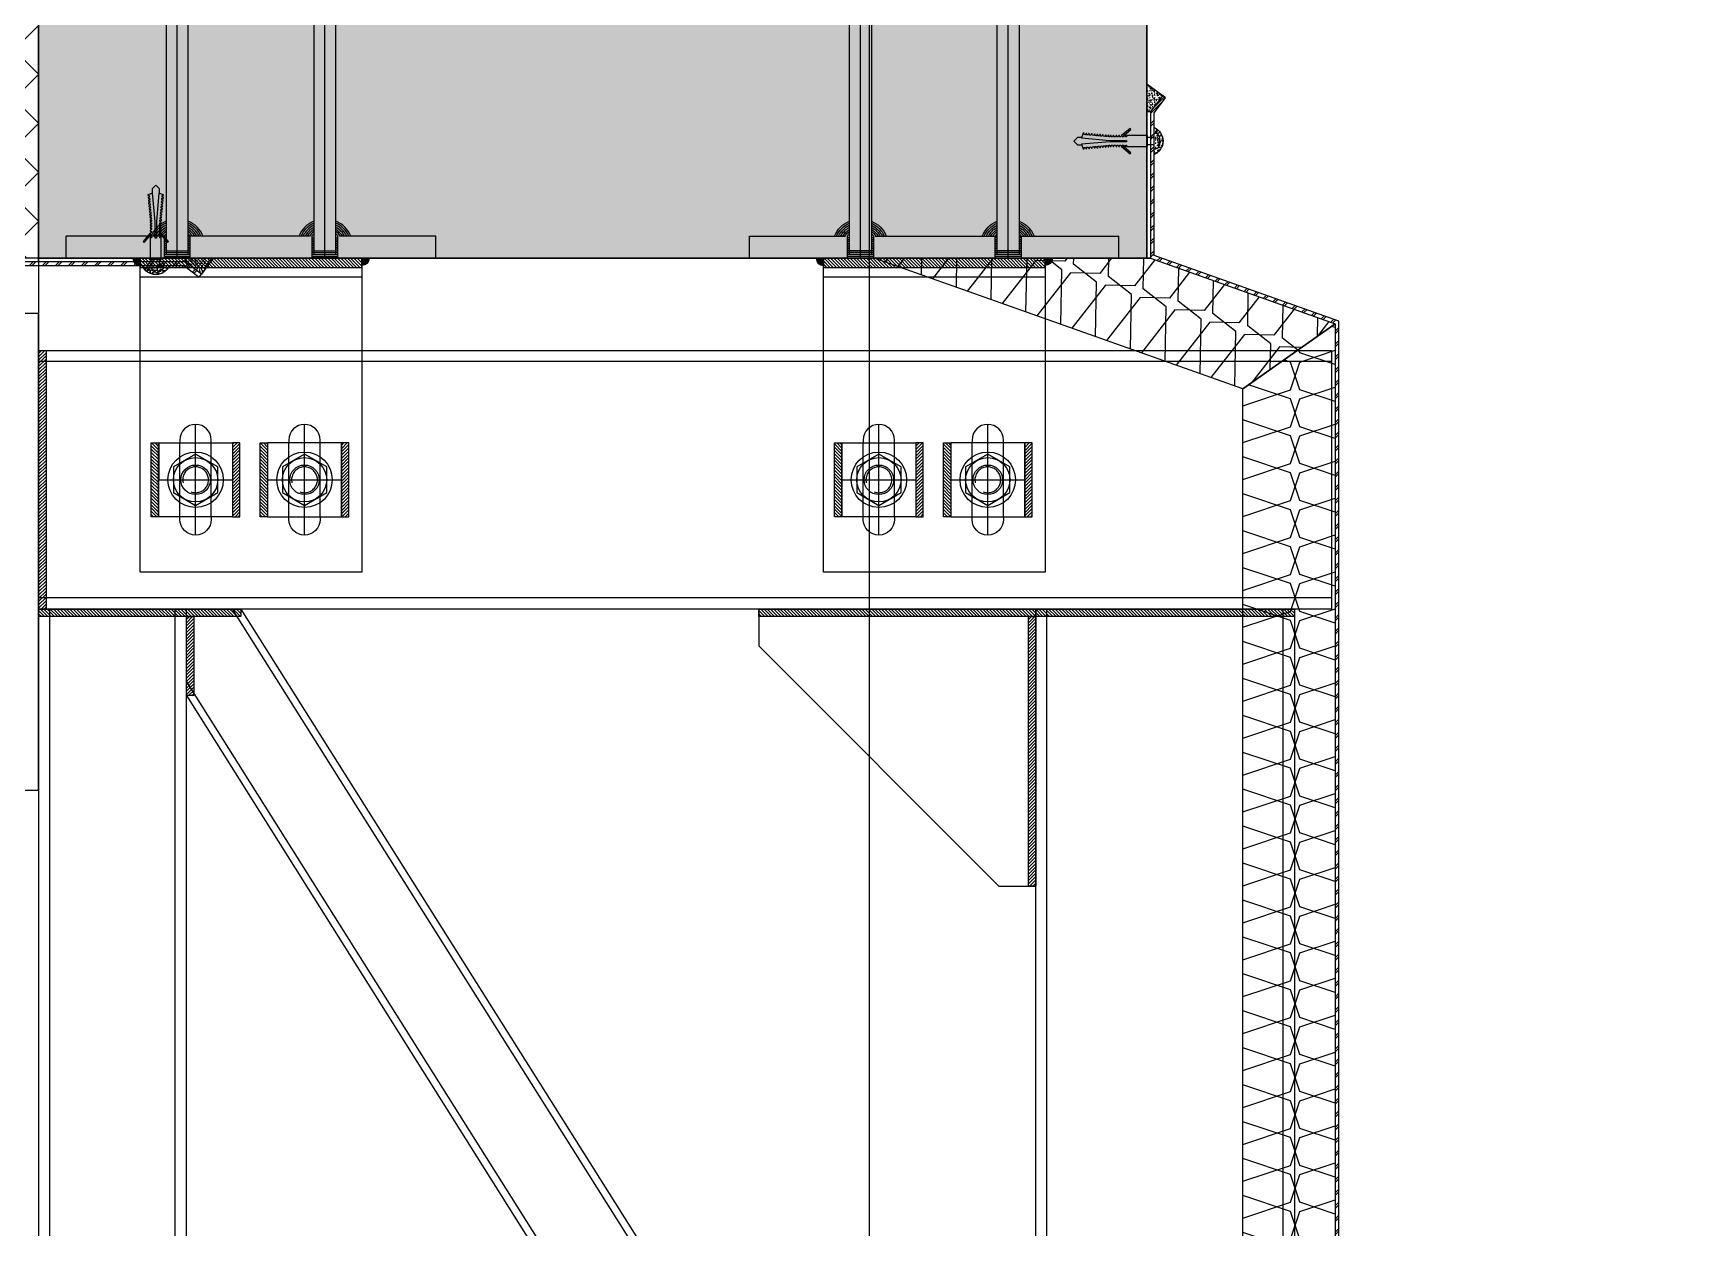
# Model space of a CAD drawing. Header units: millimetres. Extents: x 434053 to 1059003, y -2417481 to 936527.
# Drawn here: x 641617 to 642514, y -2245541 to -2244894 of the extents above; entities that cross this region are included whole.
import ezdxf

# ---------------------------------------------------------------- set-up
doc = ezdxf.new("R2010")
doc.units = ezdxf.units.MM
doc.header["$LTSCALE"] = 1000
doc.header["$MEASUREMENT"] = 0
doc.linetypes.add('CENTER', pattern=[2, 1.25, -0.25, 0.25, -0.25])
doc.linetypes.add('HIDDEN', pattern=[9.524999999999999, 6.35, -3.175])
doc.layers.get('Defpoints').update_dxf_attribs({"color": 6})
for name, color, linetype in [('ELASTROMER-V', 241, 'Continuous'), ('FASTENER', 191, 'Continuous'), ('GRID', 8, 'CENTER'), ('HZHZNEWPLOTLAYER#@$TT', 7, 'Continuous'), ('INSUL', 8, 'HIDDEN'), ('SILICONE', 8, 'Continuous'), ('STEEL', 3, 'Continuous'), ('STEEL-V', 71, 'Continuous'), ('STRUCTURE', 5, 'Continuous'), ('STRUCTURE-V', 161, 'Continuous'), ('WELD', 6, 'Continuous'), ('标注二', 1, 'Continuous')]:
    doc.layers.add(name, color=color, linetype=linetype)
doc.layers.add('S-COLS-PROJ', color=150, linetype='Continuous', lineweight=25)
pattern_1 = [(45, (-96861.70656360524, 29711.79656296155), (-3.535533905932737, 3.535533905932739), []), (45, (-96860.99945682405, 29711.08945618036), (-3.535533905932737, 3.535533905932739), [])]
pattern_2 = [(108.4349488229, (2.499999999988631, -7.5), (-49.99999999996777, 130.0000000001095), [15.8115, -142.3023830085]), (18.43494882299999, (-47.50000000001137, -22.5), (99.99999999997308, 40.00000000013291), [47.435, -110.6788830085]), (71.565051177, (-2.500000000011369, -7.5), (3.514311404525923e-11, 19.99999999998654), [15.8115, -142.3023830084999]), (161.5650511771, (-2.500000000011369, 7.5), (-50.00000000005318, 10.00000000000964), [47.435, -110.6788830085])]

# ---------------------------------------------------------------- blocks, each defined once
blk = doc.blocks.new('*U551')
at = {"color": 0, "linetype": 'ByBlock'}
for p, q in [((-2.000000000000454, 0), (-2.000000000000454, -3.499999999977263)), ((1.999999999999545, 0), (1.999999999999545, -3.499999999977263))]:
    blk.add_line(p, q, dxfattribs=at)
blk.add_lwpolyline([(-3.631647999078154, 2.137003523466773, -0.0990596780167006), (-0.9599999999996952, 3.055712998712806), (-0.9599999999996952, 2.729140914976596), (0.9599999999996952, 2.729140914976596), (0.9599999999996952, 3.055712998712806, -0.0990596780167006), (3.631647999078154, 2.137003523466773, -0.2665876613401604), (4.199999999999477, 1.146785520481898), (4.199999999999477, 0.2400000000006912, -0.4142135623730937), (3.959999999999695, 0), (-3.959999999999695, 0, -0.4142135623731049), (-4.200000000000613, 0.2400000000006912), (-4.200000000000613, 1.146785520481898, -0.2665876613401604)], format="xyb", close=True, dxfattribs=at)
blk.add_lwpolyline([(-6.855000000000018, -12.99599999997735), (-3.000000000000453, -17.59199999997736), (-2.250000000000454, -17.96699999997736), (-2.250000000000454, -18.71699999997736), (-3.000000000000453, -18.71699999997736), (-3.000000000000453, -19.09199999997736), (-2.250000000000454, -19.46699999997736), (-2.250000000000454, -20.21699999997736), (-3.000000000000453, -20.21699999997736), (-3.000000000000453, -20.59199999997736), (-2.250000000000454, -20.96699999997736), (-2.250000000000454, -21.71699999997736), (-3.000000000000453, -21.71699999997736), (-3.000000000000453, -22.09199999997736), (-2.250000000000454, -22.46699999997736), (-2.250000000000454, -23.21699999997736), (-3.000000000000453, -23.21699999997736), (-3.000000000000453, -23.59199999997736), (-2.250000000000454, -23.96699999997736), (-2.250000000000454, -24.55649999997741), (-3.059999999999945, -24.48599999997714), (-3.105000000000018, -24.85949999997729), (-2.384999999999763, -25.29749999997739), (-2.445000000000163, -26.04449999997723), (-3.195000000000163, -25.97999999997728), (-3.224999999999909, -26.35349999997697), (-2.519999999999981, -26.79149999997752), (-2.580000000000381, -27.53999999997723), (-3.330000000000382, -27.47399999997742), (-3.360000000000127, -27.84749999997712), (-2.639999999999872, -28.28699999997752), (-2.7150000000006, -29.03399999997737), (-3.4650000000006, -28.96799999997757), (-3.494999999999436, -29.34149999997726), (-2.77500000000009, -29.7809999999772), (-2.849999999999909, -30.52799999997751), (-3.584999999999581, -30.46199999997725), (-3.615000000000236, -30.8354999999774), (-2.910000000000309, -31.27499999997735), (-2.969999999999799, -32.0219999999772), (-3.719999999999799, -31.95749999997725), (-3.750000000000453, -32.3309999999774), (-3.045000000000527, -32.76899999997704), (-3.105000000000018, -33.51599999997733), (-3.855000000000018, -33.45149999997694), (-3.884999999999764, -33.82499999997754), (-3.164999999999508, -34.26299999997718), (-3.240000000000236, -35.01149999997733), (-3.974999999999909, -34.94549999997708), (-4.019999999999982, -35.31899999997722), (-3.299999999999727, -35.75849999997762), (-3.360000000000127, -36.50549999997702), (-4.110000000000127, -36.43949999997722), (-4.139999999999872, -36.81299999997737), (-3.434999999999945, -37.25249999997732), (-3.494999999999436, -37.99949999997716), (-4.244999999999436, -37.93349999997736), (-4.27500000000009, -38.30699999997705), (-1.724999999999909, -39.28349999997727), (-0.3750000000004547, -23.88749999997754), (-0.3750000000004547, -14.87999999997737), (0.3749999999995452, -14.87999999997737), (0.3749999999995452, -23.88749999997754), (1.724999999999909, -39.28349999997727), (4.27500000000009, -38.30699999997705), (4.230000000000018, -37.93349999997736), (3.495000000000345, -37.99949999997716), (3.419999999999618, -37.25249999997732), (4.139999999999872, -36.81299999997737), (4.110000000000127, -36.43949999997722), (3.360000000000127, -36.50549999997702), (3.284999999999399, -35.75849999997762), (4.005000000000563, -35.31899999997722), (3.974999999999909, -34.94549999997708), (3.224999999999909, -35.01149999997733), (3.165000000000418, -34.26299999997718), (3.870000000000345, -33.82499999997754), (3.83999999999969, -33.45149999997694), (3.08999999999969, -33.51599999997733), (3.0300000000002, -32.76899999997704), (3.749999999999545, -32.3309999999774), (3.704999999999472, -31.95749999997725), (2.969999999999799, -32.0219999999772), (2.894999999999981, -31.27499999997735), (3.615000000000236, -30.8354999999774), (3.585000000000491, -30.46199999997725), (2.835000000000491, -30.52799999997751), (2.77500000000009, -29.7809999999772), (3.480000000000018, -29.34149999997726), (3.450000000000272, -28.96799999997757), (2.700000000000272, -29.03399999997737), (2.639999999999872, -28.28699999997752), (3.344999999999799, -27.84749999997712), (3.315000000000054, -27.47399999997742), (2.565000000000054, -27.53999999997723), (2.505000000000563, -26.79149999997752), (3.224999999999909, -26.35349999997697), (3.195000000000163, -25.97999999997728), (2.445000000000163, -26.04449999997723), (2.370000000000345, -25.29749999997739), (3.08999999999969, -24.85949999997729), (3.059999999999945, -24.48599999997714), (2.249999999999545, -24.55649999997741), (2.249999999999545, -23.96699999997736), (2.999999999999545, -23.59199999997736), (2.999999999999545, -23.21699999997736), (2.249999999999545, -23.21699999997736), (2.249999999999545, -22.46699999997736), (2.999999999999545, -22.09199999997736), (2.999999999999545, -21.71699999997736), (2.249999999999545, -21.71699999997736), (2.249999999999545, -20.96699999997736), (2.999999999999545, -20.59199999997736), (2.999999999999545, -20.21699999997736), (2.249999999999545, -20.21699999997736), (2.249999999999545, -19.46699999997736), (2.999999999999545, -19.09199999997736), (2.999999999999545, -18.71699999997736), (2.249999999999545, -18.71699999997736), (2.249999999999545, -17.96699999997736), (2.999999999999545, -17.59199999997736), (6.855000000000018, -12.99599999997735), (6.284999999999398, -12.51449999997749), (2.325000000000272, -17.21699999997736), (2.249999999999545, -17.21699999997736), (2.249999999999545, -16.46699999997736), (2.999999999999545, -16.09199999997736), (2.999999999999545, -15.34199999997736), (2.249999999999545, -15.34199999997736), (2.249999999999545, -14.96699999997736), (2.999999999999545, -14.96699999997736), (2.999999999999545, -3.499999999977263), (-3.000000000000453, -3.499999999977263), (-3.000000000000453, -14.96699999997736), (-2.250000000000454, -14.96699999997736), (-2.250000000000454, -15.34199999997736), (-3.000000000000453, -15.34199999997736), (-3.000000000000453, -16.09199999997736), (-2.250000000000454, -16.46699999997736), (-2.250000000000454, -17.21699999997736), (-2.3400000000006, -17.21699999997736), (-6.285000000000308, -12.51449999997749)], close=True, dxfattribs=at)
blk.add_lwpolyline([(-2.000000000000454, -39.17819117644785), (-2.000000000000454, -41.50724637678876), (-4.547e-13, -43.49999999997726), (1.999999999999545, -41.4927007299043), (1.999999999999545, -39.17819117644785)], dxfattribs=at)
blk = doc.blocks.new('*U559')
at = {"layer": 'GRID'}
for p, q in [((-40, 0), (-40, -250)), ((40, 0), (40, -250))]:
    blk.add_line(p, q, dxfattribs=at)
at = {"layer": 'SILICONE'}
for p, q in [((-33, -1), (-47, -1)), ((-33, -2), (-47, -2)), ((-33, -3), (-47, -3)), ((-33, -4), (-47, -4)), ((-46, -5), (-47, -5)), ((-46, -6), (-47, -6)), ((-46, -7), (-47, -7)), ((-46, -8), (-47, -8)), ((-33, -5), (-34, -5)), ((-33, -6), (-34, -6)), ((-33, -7), (-34, -7)), ((-33, -8), (-34, -8)), ((47, -1), (33, -1)), ((47, -2), (33, -2)), ((47, -3), (33, -3)), ((47, -4), (33, -4)), ((34, -5), (33, -5)), ((34, -6), (33, -6)), ((34, -7), (33, -7)), ((34, -8), (33, -8)), ((47, -5), (46, -5)), ((47, -6), (46, -6)), ((47, -7), (46, -7)), ((47, -8), (46, -8)), ((-46, -9), (-47, -9)), ((-46, -10), (-47, -10)), ((-46, -11), (-47, -11)), ((-33, -9), (-34, -9)), ((-33, -10), (-34, -10)), ((-33, -11), (-34, -11)), ((34, -9), (33, -9)), ((34, -10), (33, -10)), ((34, -11), (33, -11)), ((47, -9), (46, -9)), ((47, -10), (46, -10)), ((47, -11), (46, -11))]:
    blk.add_line(p, q, dxfattribs=at)
for centre, radius, start, end in [((-40.75735931287636, -6.75735931287636), 14.24264068711898, 201.5981609833242, 248.4018390148184), ((-40.75735931287636, -6.75735931287636), 13.24264068711898, 203.3215476095088, 246.6784523902998), ((-40.75735931287636, -6.75735931287636), 12.24264068711898, 205.3551526338846, 244.6448473679793), ((-40.75735931287636, -6.75735931287636), 11.24264068711898, 207.7955251477108, 242.2044748501437), ((-40.75735931287636, -6.75735931287636), 10.24264068711898, 210.7867782692484, 239.2132217309307), ((-40.75735931287636, -6.75735931287636), 9.242640687118977, 214.5568206126506, 235.4431793894321), ((-40.75735931287636, -6.75735931287636), 8.242640687118977, 219.4970855407436, 230.5029144568808), ((-39.24264068712364, -6.75735931287636), 14.24264068711898, 291.5981609833242, 338.4018390166758), ((-39.24264068712364, -6.75735931287636), 13.24264068711898, 293.3215476097002, 336.6784523904911), ((-39.24264068712364, -6.75735931287636), 12.24264068711898, 295.3551526338846, 334.6448473661153), ((-39.24264068712364, -6.75735931287636), 11.24264068711898, 297.7955251479924, 332.2044748522892), ((-39.24264068712364, -6.75735931287636), 10.24264068711898, 300.7867782690693, 329.2132217307516), ((-39.24264068712364, -6.75735931287636), 9.242640687118977, 304.5568206126506, 325.4431793873494), ((-39.24264068712364, -6.75735931287636), 8.242640687118977, 309.4970855431192, 320.5029144565874), ((39.24264068712364, -6.75735931287636), 14.24264068711898, 201.5981609833242, 248.4018390148184), ((39.24264068712364, -6.75735931287636), 13.24264068711898, 203.3215476095088, 246.6784523902998), ((39.24264068712364, -6.75735931287636), 12.24264068711898, 205.3551526338846, 244.6448473679793), ((39.24264068712364, -6.75735931287636), 11.24264068711898, 207.7955251477108, 242.2044748501437), ((39.24264068712364, -6.75735931287636), 10.24264068711898, 210.7867782692484, 239.2132217309307), ((39.24264068712364, -6.75735931287636), 9.242640687118977, 214.5568206126506, 235.4431793894321), ((39.24264068712364, -6.75735931287636), 8.242640687118977, 219.4970855407436, 230.5029144568808), ((40.75735931287636, -6.75735931287636), 14.24264068711898, 291.5981609833242, 338.4018390166758), ((40.75735931287636, -6.75735931287636), 13.24264068711898, 293.3215476097002, 336.6784523904911), ((40.75735931287636, -6.75735931287636), 12.24264068711898, 295.3551526338846, 334.6448473661153), ((40.75735931287636, -6.75735931287636), 11.24264068711898, 297.7955251479924, 332.2044748522892), ((40.75735931287636, -6.75735931287636), 10.24264068711898, 300.7867782690693, 329.2132217307516), ((40.75735931287636, -6.75735931287636), 9.242640687118977, 304.5568206126506, 325.4431793873494), ((40.75735931287636, -6.75735931287636), 8.242640687118977, 309.4970855431192, 320.5029144565874)]:
    blk.add_arc(centre, radius, start, end, dxfattribs=at)
at = {"layer": 'STEEL'}
for p, q in [((-100, 0), (-100, -12)), ((-100, 0), (100, 0)), ((100, 0), (100, -12)), ((-100, -12), (-48, -12)), ((-32, -12), (34, -12)), ((46, -12), (100, -12))]:
    blk.add_line(p, q, dxfattribs=at)
for points in [[(-47, 0), (-47, -12)], [(-33, -12), (-33, 0)], [(33, 0), (33, -12)], [(47, -12), (47, 0)]]:
    blk.add_lwpolyline(points, dxfattribs=at)
for points in [[(-46, -2), (-46, -250), (-34, -250), (-34, -2)], [(34, -2), (34, -250), (46, -250), (46, -2)], [(-58, -190), (-58, -250), (-46, -250), (-46, -190)], [(46, -190), (46, -250), (58, -250), (58, -190)]]:
    blk.add_lwpolyline(points, close=True, dxfattribs=at)
blk = doc.blocks.new('*U558')
at = {"linetype": 'ByBlock'}
h = blk.add_hatch(dxfattribs=at)
h.set_pattern_fill('ANSI31', color=0, scale=10, style=0)
h.set_pattern_definition([(45, (-11236.54165084201, 18091.66922776581), (-0.8838834764831843, 0.8838834764831844), [])])
h.paths.add_polyline_path([(0, 0), (0, 5), (120.0000000002151, 5), (120.0000000002151, 0)])
at = {"layer": 'Defpoints'}
blk.add_lwpolyline([(0, 0), (0, 5), (120.0000000002151, 5), (120.0000000002151, 0), (0, 0)], dxfattribs=at)
blk = doc.blocks.new('dfbdfbfd')
at = {"layer": '标注二'}
h = blk.add_hatch(color=256, dxfattribs=at)
h.dxf.hatch_style = 1
edge = h.paths.add_edge_path()
edge.add_arc((0, 0), 4, 0, 90)
edge.add_line((0, 4), (0, 0))
edge.add_line((0, 0), (4, 0))
blk.add_lwpolyline([(0, 4), (0, 0), (4, 0)], dxfattribs=at)
blk.add_arc((0, 0), 4, 0, 90, dxfattribs=at)
blk = doc.blocks.new('*U557')
at = {"linetype": 'ByBlock'}
h = blk.add_hatch(dxfattribs=at)
h.set_pattern_fill('ANSI31', color=0, scale=10, style=0)
h.set_pattern_definition([(45, (-11316.54245622916, 18090.66922785755), (-0.8838834764831843, 0.8838834764831844), [])])
h.paths.add_polyline_path([(0, 0), (0, 4.000000091740352), (39.99919461305888, 4.000000091740352), (39.99919461305888, 0)])
at = {"layer": 'Defpoints'}
blk.add_lwpolyline([(0, 0), (0, 4.000000091740352), (39.99919461305888, 4.000000091740352), (39.99919461305888, 0), (0, 0)], dxfattribs=at)
blk = doc.blocks.new('M16.1')
at = {"color": 0, "linetype": 'ByBlock'}
blk.add_lwpolyline([(-6.928203230275528, 12), (-13.856406460551, 0), (-6.928203230275528, -12), (6.928203230275471, -12), (13.856406460551, 0), (6.928203230275528, 12)], close=True, dxfattribs=at)
for radius in [15, 12, 8]:
    blk.add_circle((0, 0), radius, dxfattribs=at)
at = {"color": 0, "linetype": 'HIDDEN'}
blk.add_arc((0, 0), 7, 158.3956987557166, 103.2373840758145, dxfattribs=at)
blk = doc.blocks.new('*U462')
at = {"layer": 'INSUL'}
h = blk.add_hatch(dxfattribs=at)
h.set_pattern_fill('保温棉50', color=256, scale=2.5, angle=90, pattern_type=2)
h.set_pattern_definition(pattern_2)
h.paths.add_polyline_path([(-1.13686837721616e-11, 0), (49.99999999998863, 0), (49.99999999998863, 999.2060830324663), (-1.13686837721616e-11, 1034.52082868939)])
blk.add_lwpolyline([(-1.13686837721616e-11, 0), (49.99999999998863, 0), (49.99999999998863, 999.2060830324663), (-1.13686837721616e-11, 1034.52082868939)], close=True, dxfattribs=at)
blk = doc.blocks.new('*U463')
at = {"layer": 'INSUL'}
h = blk.add_hatch(dxfattribs=at)
h.set_pattern_fill('保温棉50', color=256, scale=2.5, angle=90, pattern_type=2)
h.set_pattern_definition(pattern_2)
h.paths.add_polyline_path([(-1.13686837721616e-11, 0), (49.99999999998797, 35.31474565691902), (49.99999999998737, 247.0422507644759), (-1.13686837721616e-11, 106.1067139745593)])
blk.add_lwpolyline([(-1.13686837721616e-11, 0), (49.99999999998797, 35.31474565691902), (49.99999999998737, 247.0422507644759), (-1.13686837721616e-11, 106.1067139745593)], close=True, dxfattribs=at)
blk = doc.blocks.new('A$C05C97E59')
at = {"layer": 'INSUL'}
h = blk.add_hatch(dxfattribs=at)
h.set_pattern_fill('ANSI37', color=256, scale=150)
h.set_pattern_definition([(45, (-111979.4339818181, -51418.39959510061), (-13.25825214724776, 13.25825214724777), []), (135, (-111979.4339818181, -51418.39959510061), (-13.25825214724777, -13.25825214724776), [])])
h.paths.add_polyline_path([(-591.9026691933541, -237.5484767606831), (-203.9027116253419, -237.5484766286681), (-203.9027116253128, -437.5484767290181), (-591.902669193325, -437.5484768610331)])
at = {"layer": 'SILICONE'}
h = blk.add_hatch(dxfattribs=at)
h.set_pattern_fill('AR-SAND', color=256, angle=360, style=0)
h.set_pattern_definition([(37.49999999999999, (-95865.72317176226, -19465.37372519039), (-0.06299335810960767, 1.926823769013159), [0, -1.519999999999995, 0, -1.699999999999995, 0, -1.624999999999995]), (7.499999999999979, (-95865.72317176226, -19465.37372519039), (1.769776705267728, 2.82214606522974), [0, -0.82, 0, -1.37, 0, -0.525]), (327.5, (-95866.95317176224, -19465.37372519039), (3.114141861751495, 0.005659053536964179), [0, -0.5, 0, -1.8, 0, -2.35]), (317.5, (-95866.95317176224, -19465.37372519039), (3.006126604572294, 0.8776755649342486), [0, -0.2499999999999983, 0, -1.179999999999987, 0, -1.349999999999987])])
h.paths.add_polyline_path([(404.7980128666677, -349.4124656335334), (398.0972884108196, -358.171662005072), (396.0972884108196, -358.171662005072), (396.0972884108196, -343.0695647953253)])
h = blk.add_hatch(dxfattribs=at)
h.set_pattern_fill('AR-SAND', color=256, angle=450, style=0)
h.set_pattern_definition([(127.5, (57156.14018346963, -17427.95480147378), (-1.926823769013159, -0.06299335810960754), [0, -1.52, 0, -1.7, 0, -1.625]), (97.49999999999993, (57156.14018346963, -17427.95480147378), (-2.82214606522974, 1.769776705267728), [0, -0.82, 0, -1.37, 0, -0.525]), (57.49999999999998, (57156.14018346963, -17429.18480147376), (-0.005659053536963988, 3.114141861751495), [0, -0.4999999999999998, 0, -1.799999999999999, 0, -2.349999999999999]), (47.49999999999999, (57156.14018346963, -17429.18480147376), (-0.8776755649342484, 3.006126604572294), [0, -0.2499999999999999, 0, -1.179999999999999, 0, -1.349999999999999])])
edge = h.paths.add_edge_path()
edge.add_line((400.0972634430073, -381.4274421121518), (400.0972638600797, -366.8223691598396))
edge.add_arc((397.0722940286843, -374.1249055496125), 7.904269745195347, -67.49893029558598, 67.49892702323092, ccw=False)
h = blk.add_hatch(dxfattribs=at)
h.set_pattern_fill('AR-SAND', color=256, angle=270, style=0)
h.set_pattern_definition([(307.5, (-19231.72795995827, 95824.27198331559), (1.926823769013159, 0.0629933581096078), [0, -1.519999999999993, 0, -1.699999999999993, 0, -1.624999999999993]), (277.5, (-19231.72795995827, 95824.27198331559), (2.82214606522974, -1.769776705267728), [0, -0.82, 0, -1.37, 0, -0.525]), (237.5, (-19231.72795995827, 95825.50198331557), (0.005659053536964369, -3.114141861751495), [0, -0.5, 0, -1.8, 0, -2.35]), (227.5, (-19231.72795995827, 95825.50198331557), (0.8776755649342488, -3.006126604572294), [0, -0.2499999999999981, 0, -1.179999999999985, 0, -1.349999999999985])])
h.paths.add_polyline_path([(-115.7667004013929, -446.2492013133306), (-124.5258967729314, -439.5484768574825), (-124.5258967729314, -437.5484768574825), (-109.4237995631847, -437.5484768574825)])
h = blk.add_hatch(dxfattribs=at)
h.set_pattern_fill('AR-SAND', color=256, angle=360, style=0)
h.set_pattern_definition([(37.50000000000001, (-17194.30903624163, -57197.59137191629), (-0.06299335810960767, 1.926823769013159), [0, -1.52, 0, -1.7, 0, -1.625]), (7.499999999999979, (-17194.30903624163, -57197.59137191629), (1.769776705267728, 2.82214606522974), [0, -0.82, 0, -1.37, 0, -0.525]), (327.5, (-17195.53903624161, -57197.59137191629), (3.114141861751495, 0.005659053536964179), [0, -0.5, 0, -1.8, 0, -2.35]), (317.5, (-17195.53903624161, -57197.59137191629), (3.006126604572294, 0.8776755649342486), [0, -0.2499999999999999, 0, -1.179999999999999, 0, -1.349999999999999])])
edge = h.paths.add_edge_path()
edge.add_line((-147.7816768799821, -441.5484518896556), (-133.1766039276699, -441.5484523067425))
edge.add_arc((-140.4791403174399, -438.5234824753399), 7.904269745195375, 202.501069704357, 337.49892702317396, ccw=False)
at = {"layer": 'STEEL-V', "linetype": 'ByBlock'}
h = blk.add_hatch(dxfattribs=at)
h.set_pattern_fill('Q119', color=256, scale=10, angle=315, style=0, pattern_type=2)
h.set_pattern_definition(pattern_1)
h.paths.add_polyline_path([(500.0972979031212, -471.6131029875178), (400.0972608081938, -436.135877238572), (400.0972884107905, -358.8623486091383), (406.3717963180679, -350.6466478113434), (404.7980128666677, -349.4124656335334), (398.0972884107905, -358.171662005072), (398.0972884107905, -437.5484768574825), (498.0972979031212, -473.0256928137969), (498.0972979031212, -1507.546521503191), (448.0973178917484, -1507.546398840477), (448.0972703760781, -1536.55884514943), (454.7979948319553, -1545.318041520997), (456.3717782833555, -1544.083859343158), (450.0972703760781, -1535.868158545378), (450.0973342259531, -1509.546403840272), (500.0972979031212, -1509.546526491857)])
h = blk.add_hatch(dxfattribs=at)
h.set_pattern_fill('Q119', color=256, scale=10, angle=315, style=0, pattern_type=2)
h.set_pattern_definition(pattern_1)
h.paths.add_polyline_path([(-205.9027116253128, -439.5484768574534), (-205.9026941688935, -439.5484311605105), (-551.9027182760328, -439.5484311605105), (-551.902765788298, -458.5587999672862), (-545.2020413323917, -467.3179963388829), (-543.6282578809914, -466.0838141610147), (-549.902765788298, -457.868113363249), (-549.9027008227567, -441.5484444848262), (-203.9027521746902, -441.5484444848262), (-203.9027696311095, -441.5484163333313), (-125.2165833769977, -441.5484768574534), (-117.0008825792029, -447.8229847647308), (-115.7667004013929, -446.2492013133306), (-124.5258967729314, -439.5484768574534)])
at = {"layer": 'WELD'}
h = blk.add_hatch(dxfattribs=at)
h.set_pattern_fill('ANSI31', color=256, scale=10, angle=180, style=0)
h.set_pattern_definition([(225, (-91705.13367506789, -30328.24498282183), (0.8838834764831841, -0.8838834764831848), [])])
h.paths.add_polyline_path([(-203.9027521746466, -627.5484768575043), (-203.9027521747048, -487.5484768574315), (-199.906559069932, -487.5484768574315), (-199.9065590698738, -627.5484768575043)])
h = blk.add_hatch(dxfattribs=at)
h.set_pattern_fill('ANSI31', color=256, scale=10, angle=89.99999999999999, style=0)
h.set_pattern_definition([(135, (-29894.5992581391, 90873.68244603575), (-0.8838834764831848, -0.8838834764831841), [])])
h.paths.add_polyline_path([(-203.9027521747048, -627.5484768574352), (-94.3532956331619, -627.5484768574388), (-94.3532956331619, -631.5446699622116), (-203.9027521747048, -631.544669962208)])
h = blk.add_hatch(dxfattribs=at)
h.set_pattern_fill('ANSI31', color=256, scale=10, angle=89.99999999999999, style=0)
h.set_pattern_definition([(135, (-29504.59920806131, 90873.68244603572), (-0.8838834764831848, -0.8838834764831841), [])])
h.paths.add_polyline_path([(186.0972979030921, -627.5484768574643), (336.0972979030921, -627.5484768574715), (336.0972979030921, -631.5446699622444), (186.0972979030921, -631.5446699622371)])
h = blk.add_hatch(dxfattribs=at)
h.set_pattern_fill('ANSI31', color=256, scale=10, angle=89.99999999999999, style=0)
h.set_pattern_definition([(135, (-29364.59920806129, 90873.6824460357), (-0.8838834764831848, -0.8838834764831841), [])])
h.paths.add_polyline_path([(336.0972979030921, -627.5484768574752), (476.0972979031067, -627.5484768574825), (476.0972979031067, -631.5446699622553), (336.0972979030921, -631.544669962248)])
h = blk.add_hatch(dxfattribs=at)
h.set_pattern_fill('ANSI31', color=256, scale=10, angle=180, style=0)
h.set_pattern_definition([(225, (-91625.13367506783, -30472.24117592661), (0.8838834764831841, -0.8838834764831848), [])])
h.paths.add_polyline_path([(-123.9027521745593, -674.442180248061), (-123.9027521746466, -631.5446699622116), (-119.9065590698738, -631.5446699622116), (-119.9065590697865, -674.442180248061)])
h = blk.add_hatch(dxfattribs=at)
h.set_pattern_fill('ANSI31', color=256, scale=10, angle=180, style=0)
h.set_pattern_definition([(225, (-91169.12981809487, -30472.24117592665), (0.8838834764831841, -0.8838834764831848), [])])
h.paths.add_polyline_path([(332.1011047983047, -777.5484768574715), (332.1011047983193, -631.544669962248), (336.0972979030921, -631.544669962248), (336.0972979030776, -777.5484768574715)])
at = {"layer": 'Defpoints'}
for points in [[(-203.9027521746466, -627.5484768575043), (-203.9027521747048, -487.5484768574315), (-199.906559069932, -487.5484768574315), (-199.9065590698738, -627.5484768575043)], [(-203.9027521747048, -627.5484768574352), (-94.3532956331619, -627.5484768574388), (-94.3532956331619, -631.5446699622116), (-203.9027521747048, -631.544669962208)], [(186.0972979030921, -627.5484768574643), (336.0972979030921, -627.5484768574715), (336.0972979030921, -631.5446699622444), (186.0972979030921, -631.5446699622371)], [(336.0972979030921, -627.5484768574752), (476.0972979031067, -627.5484768574825), (476.0972979031067, -631.5446699622553), (336.0972979030921, -631.544669962248)], [(-123.9027521745593, -674.442180248061), (-123.9027521746466, -631.5446699622116), (-119.9065590698738, -631.5446699622116), (-119.9065590697865, -674.442180248061)], [(332.1011047983047, -777.5484768574715), (332.1011047983193, -631.544669962248), (336.0972979030921, -631.544669962248), (336.0972979030776, -777.5484768574715)]]:
    blk.add_lwpolyline(points, close=True, dxfattribs=at)
at = {"layer": 'ELASTROMER-V', "linetype": 'HIDDEN', "elevation": 6.746124249023136e-08}
for points in [[(396.0972884108196, -437.5484768574825), (396.0972884108196, -358.171662005072), (398.0972884107905, -358.171662005072), (398.0972884107905, -437.5484768574825)], [(-203.9027116253419, -437.5484768574825), (-124.5258967729314, -437.5484768574825), (-124.5258967729314, -439.5484768574534), (-203.9027116253419, -439.5484768574534)]]:
    blk.add_lwpolyline(points, close=True, dxfattribs=at)
at = {"layer": 'GRID'}
for p, q in [((246.0972979031212, -1957.154196138552), (246.0972979031212, 772.3179983377195)), ((-118.9102404558071, -587.546130540024), (-118.9040212466643, -527.5508231748536)), ((-59.92990792606724, -587.5461305400095), (-59.92368871692452, -527.5508231748536)), ((251.0897596163995, -587.546130540024), (251.0959788255423, -527.5508231748536)), ((310.0700921461394, -587.5461305400095), (310.0763113552821, -527.5508231748536)), ((-138.9112611481105, -557.5480270599364, -0.02065527663332328), (-98.91775470029097, -557.5484636390465)), ((-79.9203047137562, -557.5484768574388), (-39.93744558816252, -557.5313503394427)), ((231.0887389240961, -557.5480270599364, -0.02065527663332328), (271.0822453719156, -557.5484636390465)), ((290.0796953584504, -557.5484768574388), (330.0625544840441, -557.5313503394427))]:
    blk.add_line(p, q, dxfattribs=at)
at = {"layer": 'INSUL', "elevation": 4.022694582720754e-08}
blk.add_lwpolyline([(-591.9026691933541, -237.5484767606831), (-203.9027116253419, -237.5484766286681), (-203.9027116253128, -437.5484767290181), (-591.902669193325, -437.5484768610331)], close=True, dxfattribs=at)
at = {"layer": 'SILICONE', "elevation": 6.746124249023136e-08}
for points in [[(404.7980128666677, -349.4124656335334), (398.0972884108196, -358.171662005072), (396.0972884108196, -358.171662005072), (396.0972884108196, -343.0695647953253), (404.7980128666677, -349.4124656335334)], [(-115.7667004013929, -446.2492013133306), (-124.5258967729314, -439.5484768574825), (-124.5258967729314, -437.5484768574825), (-109.4237995631847, -437.5484768574825), (-115.7667004013929, -446.2492013133306)]]:
    blk.add_lwpolyline(points, dxfattribs=at)
for points in [[(400.0972634430073, -381.4274421121518), (400.0972638600797, -366.8223691598396, -0.6681651147197814), (400.0972634430073, -381.4274421121518, -0.3678191468024997)], [(-147.7816768799821, -441.5484518896556), (-133.1766039276699, -441.5484523067425, -0.6681651147197814), (-147.7816768799821, -441.5484518896556, -0.3678191468024997)]]:
    blk.add_lwpolyline(points, format="xyb", dxfattribs=at)
at = {"layer": 'STEEL'}
for p, q in [((-148.9027116254438, -447.5598817036371, -0.03613984949868593), (-28.90271162521094, -447.5598817035789, -0.03613984949868593)), ((221.0972884467628, -447.5598817036371, -0.03613984949868593), (341.0972884469957, -447.5598817035789, -0.03613984949868593))]:
    blk.add_line(p, q, dxfattribs=at)
at = {"layer": 'STEEL', "elevation": 6.746124249023136e-08}
blk.add_lwpolyline([(500.0972979031212, -471.6131029875178), (400.0972608081938, -436.135877238572), (400.0972884107905, -358.8623486091383), (406.3717963180679, -350.6466478113434), (404.7980128666677, -349.4124656335334), (398.0972884107905, -358.171662005072), (398.0972884107905, -437.5484768574825), (498.0972979031212, -473.0256928137969), (498.0972979031212, -1507.546521503191), (448.0973178917484, -1507.546398840477), (448.0972703760781, -1536.55884514943), (454.7979948319553, -1545.318041520997), (456.3717782833555, -1544.083859343158), (450.0972703760781, -1535.868158545378), (450.0973342259531, -1509.546403840272), (500.0972979031212, -1509.546526491857), (500.0972979031212, -471.6131029875178)], dxfattribs=at)
at = {"layer": 'STEEL'}
for points, elevation in [([(-205.9027116253128, -439.5484768574534), (-205.9026941688935, -439.5484311605105), (-551.9027182760328, -439.5484311605105), (-551.902765788298, -458.5587999672862), (-545.2020413323917, -467.3179963388829), (-543.6282578809914, -466.0838141610147), (-549.902765788298, -457.868113363249), (-549.9027008227567, -441.5484444848262), (-203.9027521746902, -441.5484444848262), (-203.9027696311095, -441.5484163333313), (-125.2165833769977, -441.5484768574534), (-117.0008825792029, -447.8229847647308), (-115.7667004013929, -446.2492013133306), (-124.5258967729314, -439.5484768574534)], 6.746124249023136e-08), ([(-28.90271410156856, -607.5484784650762), (-148.9027151749469, -607.5484767290254), (-148.9027116254438, -437.5484767290181), (-28.90271162521094, -437.5484767290181)], 0.4978677598290551), ([(341.097285970638, -607.5484784650762), (221.0972848972597, -607.5484767290254), (221.0972884467628, -437.5484767290181), (341.0972884469957, -437.5484767290181)], 0.4978677598290551), ([(-98.90920402450138, -577.5475408097263), (-138.909203998046, -577.5480269541149), (-138.913318298175, -537.548027165758), (-98.91331832463038, -537.5475410213112)], -0.02065527663332328), ([(-79.92887147059082, -577.5475488505908), (-39.92887149745366, -577.548067158612), (-39.92472503375029, -537.5480673735146), (-79.92472500688746, -537.5475490654935)], -0.02065527663355615), ([(271.0907960477052, -577.5475408097263), (231.0907960741606, -577.5480269541149), (231.0866817740316, -537.548027165758), (271.0866817475762, -537.5475410213112)], -0.02065527663332328), ([(290.0711286016158, -577.5475488505908), (330.0711285747529, -577.548067158612), (330.0752750384563, -537.5480673735146), (290.0752750653191, -537.5475490654935)], -0.02065527663355615)]:
    blk.add_lwpolyline(points, close=True, dxfattribs=dict(at, elevation=elevation))
at = {"layer": 'STEEL-V', "linetype": 'HIDDEN'}
for p, q in [((496.0972979031212, -493.5484768574752), (-203.9027521747048, -493.5484768574752)), ((-127.4226038434572, -577.5491935713508), (-127.4226038434572, -537.5476978516963)), ((-110.4226038419438, -577.5490769520839), (-110.4230900027469, -537.5477310131537, -0.02065527663332878)), ((-68.44227131371736, -577.5491935713508), (-68.44227131371736, -537.5476978516963)), ((-51.44227131220396, -577.5490769520839), (-51.44275747300708, -537.5477310131537, -0.02065527663355615)), ((242.5773962287494, -577.5491935713508), (242.5773962287494, -537.5476978516963)), ((259.5773962302628, -577.5490769520839), (259.5769100694597, -537.5477310131537, -0.02065527663332878)), ((301.5577287584892, -577.5491935713508), (301.5577287584892, -537.5476978516963)), ((318.5577287600026, -577.5490769520839), (318.5572425991995, -537.5477310131537, -0.02065527663355615)), ((496.0972979031212, -621.5484768573879), (-203.9027521747048, -621.5484768573879)), ((-197.9027521747048, -1357.548565952875), (-197.9027521747048, -627.5484768574279)), ((-129.9027521747048, -1357.548565952875), (-129.9027521747048, -627.5484768574352)), ((-99.08120867979596, -627.5484768574352), (336.0972979031067, -1318.157855104786)), ((342.0972979031212, -1820.559483911566), (342.0972979031212, -627.5484768574752)), ((470.0972979031212, -1820.559483911566), (470.0972979031212, -627.5484768574752)), ((-123.9027521746466, -666.9391877055314), (311.275754408256, -1357.548565952882))]:
    blk.add_line(p, q, dxfattribs=at)
at = {"layer": 'STEEL-V'}
for p, q in [((-94.3532956331619, -627.5484768574352), (336.0972979031067, -1310.654862562285)), ((-123.9027521746466, -674.442180248032), (306.547841361622, -1357.548565952882))]:
    blk.add_line(p, q, dxfattribs=at)
for points in [[(-213.9027521747048, -467.5484768574315), (-213.9027521747048, -715.5484768605711), (-403.9032698458177, -715.548476860582), (-403.9032698458177, -725.548476860582), (-203.9027521747048, -725.5484768605711), (-203.9027521747048, -467.5484768574315)], [(-203.9027521747048, -487.5484768574315), (496.0972979031212, -487.5484768574825), (496.0972979031212, -627.5484768574825), (-203.9027521746902, -627.5484768574279)], [(-203.9027521747048, -627.5484768574279), (-203.9027521747048, -1357.548565952875), (-123.9027521747048, -1357.548565952875), (-123.9027521746466, -627.5484768574352)], [(336.0972979030921, -627.5484768574752), (186.0972979030921, -627.5484768574752), (186.0972979030921, -647.5484768574752), (316.0972979030921, -777.5484768574715), (336.0972979030921, -777.5484768574715)]]:
    blk.add_lwpolyline(points, close=True, dxfattribs=at)
for points in [[(-110.4226038269262, -537.549035743461), (-110.4226232403598, -536.0508203037025, 0.9999999999994057), (-127.4226232403598, -536.0508203037025), (-127.422603824074, -537.5492560243583)], [(-51.44227129718638, -537.5490357434464), (-51.44229071062, -536.0508203036879, 0.9999999999994057), (-68.44229071062, -536.0508203036879), (-68.4422712943342, -537.5492560243583)], [(259.5773962452804, -537.549035743461), (259.5773768318468, -536.0508203037025, 0.9999999999994057), (242.5773768318468, -536.0508203037025), (242.5773962481326, -537.5492560243583)], [(318.5577287750202, -537.5490357434464), (318.5577093615866, -536.0508203036879, 0.9999999999994057), (301.5577093615866, -536.0508203036879), (301.5577287778724, -537.5492560243583)], [(-110.4226038269262, -577.5479179714166), (-110.4226232403598, -579.0461334111751, -0.9999999999994057), (-127.4226232403598, -579.0461334111751), (-127.422603824074, -577.5476976905193)], [(-51.44227129718638, -577.5479179714312), (-51.44229071062, -579.0461334111897, -0.9999999999994057), (-68.44229071062, -579.0461334111897), (-68.4422712943342, -577.5476976905193)], [(259.5773962452804, -577.5479179714166), (259.5773768318468, -579.0461334111751, -0.9999999999994057), (242.5773768318468, -579.0461334111751), (242.5773962481326, -577.5476976905193)], [(318.5577287750202, -577.5479179714312), (318.5577093615866, -579.0461334111897, -0.9999999999994057), (301.5577093615866, -579.0461334111897), (301.5577287778724, -577.5476976905193)]]:
    blk.add_lwpolyline(points, format="xyb", dxfattribs=at)
blk.add_lwpolyline([(336.0972979031212, -1820.559483911566), (336.0972979030921, -627.5484768574752), (476.0972979031067, -627.5484768574752), (476.0972979031212, -1820.559483911566)], dxfattribs=at)
at = {"layer": 'STRUCTURE', "elevation": 6.746124249023136e-08}
blk.add_lwpolyline([(650.0694831894652, 362.4515231385012), (-203.9027115891804, 362.4515231379191), (-203.9027115891804, 262.4515231379191), (-453.9027115894423, 262.4515231379191), (-453.9027115893259, 12.45152314269217), (-203.9027115891222, 12.45152314254665), (-203.9027115892386, -437.5484768574825), (396.0972884108196, -437.5484768574825), (396.0972884108196, 212.4515231425466), (650.0694831894652, 212.4515231425466)], dxfattribs=at)
at = {"layer": 'FASTENER'}
for name, p, rotation in [('*U551', (400.0972636515362, -374.1249056359811, 6.746124249023136e-08), 270), ('*U551', (-140.4791404038115, -441.5484520981845, 6.746124249023136e-08), 180), ('M16.1', (-118.9071308512357, -557.5484768574388), 90), ('M16.1', (-59.92679832151043, -557.5484768574388), 90), ('M16.1', (251.0928692209709, -557.5484768574388), 90), ('M16.1', (310.0732017506962, -557.5484768574388), 90)]:
    blk.add_blockref(name, p, dxfattribs=dict(at, rotation=rotation))
at = {"layer": 'INSUL', "xscale": -1, "rotation": 70.46673347523951}
blk.add_blockref('*U463', (498.0972979031212, -473.0256928138115, 6.746124249023136e-08), dxfattribs=at)
at = {"layer": 'INSUL', "xscale": -1}
blk.add_blockref('*U462', (498.0972979031212, -1507.546521503191, 6.746124249023136e-08), dxfattribs=at)
at = {"layer": 'STEEL', "linetype": 'ByBlock', "rotation": 180}
blk.add_blockref('*U559', (-88.9027116253128, -437.5484767290181, 4.022694582720754e-08), dxfattribs=at)
at = {"layer": 'STEEL', "linetype": 'ByBlock', "xscale": -1, "rotation": 180}
blk.add_blockref('*U559', (281.0972884468938, -437.5484767290181, 4.022694582720754e-08), dxfattribs=at)
at = {"layer": 'STEEL', "rotation": 180.0000051575928}
for p in [(-148.9027116254438, -437.5482761489693, 4.022694582720754e-08), (221.0972884467628, -437.5482761489693, 4.022694582720754e-08)]:
    blk.add_blockref('dfbdfbfd', p, dxfattribs=at)
at = {"layer": 'STEEL', "xscale": -1, "rotation": 180}
for p in [(-28.90271162518184, -437.5482716481201, -0.03613984949868593), (341.0972884470248, -437.5482716481201, -0.03613984949868593)]:
    blk.add_blockref('dfbdfbfd', p, dxfattribs=at)
at = {"layer": 'WELD', "xscale": -1}
for name, p, rotation in [('*U558', (-148.9027116254147, -437.5484767290181, 4.022694582720754e-08), 180), ('*U558', (221.0972884467919, -437.5484767290181, 4.022694582720754e-08), 180), ('*U557', (-98.90920402490883, -577.5480591176893), 270.0244963745407), ('*U557', (-39.92887149745366, -577.548067158612), 270.0245424454506), ('*U557', (271.0907960472978, -577.5480591176893), 270.0244963745407), ('*U557', (330.0711285747529, -577.548067158612), 270.0245424454506)]:
    blk.add_blockref(name, p, dxfattribs=dict(at, rotation=rotation))
at = {"layer": 'WELD'}
for p, rotation in [((-138.909203998046, -577.5480269541149), 89.9754114836394), ((-79.92887147059082, -577.548067158612), 89.97545755454937), ((231.0907960741606, -577.5480269541149), 89.9754114836394), ((290.0711286016158, -577.548067158612), 89.97545755454937)]:
    blk.add_blockref('*U557', p, dxfattribs=dict(at, rotation=rotation))
blk = doc.blocks.new('A$C6AE5520D')
at = {"layer": 'STRUCTURE-V'}
h = blk.add_hatch(dxfattribs=at)
h.set_pattern_fill('钢筋混凝土', color=256, scale=40, style=0, pattern_type=2)
h.set_pattern_definition([(45, (-153958.6490613339, 4215.136699000373), (-141.4213562373095, 141.4213562373095), []), (49.99999999999999, (-153958.6490613339, 4215.136699000373), (286.9040730403014, -25.10085399303804), [30, -330]), (355, (-153958.6490613339, 4215.136699000373), (-55.50053344520001, 300.8768534800047), [24, -264]), (100.4514, (-153934.7403893339, 4213.044963000373), (231.4037526856086, 275.7758168243814), [25.496076, -280.4568448]), (46.18420000000002, (-153958.6490613339, 4295.136699000373), (426.8964194502578, -66.20760573160723), [44.99999999999999, -494.9999999999999]), (96.6356, (-153923.0743633338, 4289.619376200373), (373.8650822194813, 389.6471483601767), [38.2441152, -420.6852]), (351.1842, (-153958.6490613339, 4295.136699000373), (373.8647780534509, 389.6474403701299), [36, -396]), (21, (-153918.6490613339, 4275.136699000373), (238.7628208473847, -161.0475562661355), [30, -330]), (326.0000000000001, (-153918.6490613339, 4275.136699000373), (97.32613276863269, 290.0600180187412), [24, -264]), (71.4514, (-153898.7521681339, 4261.716056600373), (336.089051432596, 129.012198683981), [25.496076, -280.4568448]), (37.50000000000001, (-153958.6490613339, 4215.136699000373), (4.863942126916267, 133.1575415325246), [2, -260.8, 2, -268, 2, -265]), (7.499999999999999, (-153958.6490613339, 4215.136699000373), (105.2278149768594, 157.7646847529441), [2, -152.8, 2, -254.8, 2, -101]), (327.5, (-154047.8490613339, 4215.136699000373), (213.5289744689636, -9.021948693751902), [2, -100, 2, -312, 2, -414]), (317.5, (-154087.8490613339, 4215.136699000373), (233.2744677369545, 40.04199293292709), [2, -130, 2, -207.2, 2, -294])])
h.paths.add_polyline_path([(16177.24098296012, 3465.13669900034), (16477.24098271411, 3465.13669900034), (16477.24098271411, 4015.136699000311), (18270.86632491427, 4015.136699000311), (18270.86632491427, 4165.136699000376), (16177.24098296012, 4165.136699000359), (16177.23114858201, 3865.136699000267), (13546.58642380044, 3865.136699000267), (13546.58642380044, 3715.136699000344), (16177.24098296012, 3715.136699000344)])
h.paths.add_polyline_path([(15727.24098296004, 11365.13669899887), (16327.24047500832, 11365.13669899897), (16327.24047500832, 12015.13669899989), (18270.86632491427, 12015.13669899989), (18270.86632491427, 12165.13669899989), (15727.24098296004, 12165.1365720733), (15727.24098296004, 12065.13665669091), (15477.24047525431, 12065.13669899972), (15477.24047525428, 11815.1366989996), (15727.24098296004, 11815.13631803594), (15727.24098296004, 11408.88792829755)])
h.paths.add_polyline_path([(15727.24098296004, 16865.1366989999), (16327.24047500832, 16865.13669899998), (16327.24047500832, 17515.136699001), (18270.86632491427, 17515.13669900068), (18270.86632491427, 17665.13669900076), (15727.24098296004, 17665.13657207431), (15727.24098296004, 17565.13665669192), (15477.24047525428, 17565.13669899991), (15477.24047525428, 17315.13669900063), (15727.24098296004, 17315.13631803693)])
h.paths.add_polyline_path([(15727.24098296004, 22365.13669899988), (16327.24047500754, 22365.13669899998), (16327.2404750073, 23015.13669900093), (18270.86632491427, 23015.13669900093), (18270.86632491427, 23165.13669900095), (15727.24098296004, 23165.13657207429), (15727.24098296004, 23065.13665669191), (15477.24047525422, 23065.13669900073), (15477.24047525428, 22815.13669900061), (15727.24098296004, 22815.13631803688), (15727.24098296004, 22408.88732183946)])
h.paths.add_polyline_path([(15727.24098296004, 24515.13669899992), (16327.24047500826, 24515.13669900002), (16327.24047500826, 25165.13669900095), (18270.86632491427, 25165.13669900095), (18270.86632491427, 25315.13669900095), (15727.24047525422, 25315.13669900095), (15727.24047525422, 25215.13669900064), (15477.24047525422, 25215.13669900064), (15477.24047525428, 24965.13669900065), (15727.24098296004, 24965.1363180369), (15727.24098296004, 24768.7969887594)])
at = {"layer": 'GRID'}
blk.add_line((16177.24098296009, 2385.145987949029), (16177.24098296009, 32918.39003840444), dxfattribs=at)
at = {"layer": 'S-COLS-PROJ'}
blk.add_line((15727.24098296004, 11365.13669899907), (15727.24098296004, 4215.136699000373), dxfattribs=at)
at = {"layer": 'STRUCTURE'}
blk.add_lwpolyline([(18270.8663249143, 12015.13669899979), (16327.24047500835, 12015.13669899978), (16327.24047500835, 11365.13669899908), (15727.24047500832, 11365.13669899908), (15727.24047500832, 11815.13669899981), (15477.24047525431, 11815.13669899981), (15477.24047525431, 12065.13669899982), (15727.24047525431, 12065.13669899982), (15727.24047525431, 12165.13669899983), (18270.86632491427, 12165.13669899984)], dxfattribs=at)
blk.add_blockref('A$C05C97E59', (15931.14318659744, 11802.68517585726, -6.746124249023136e-08))

msp = doc.modelspace()

# ---------------------------------------------------------------- block references
at = {"layer": 'HZHZNEWPLOTLAYER#@$TT'}
msp.add_blockref('A$C6AE5520D', (625892.3158360333, -2256381.346538838), dxfattribs=at)

doc.saveas('drawing.dxf')
